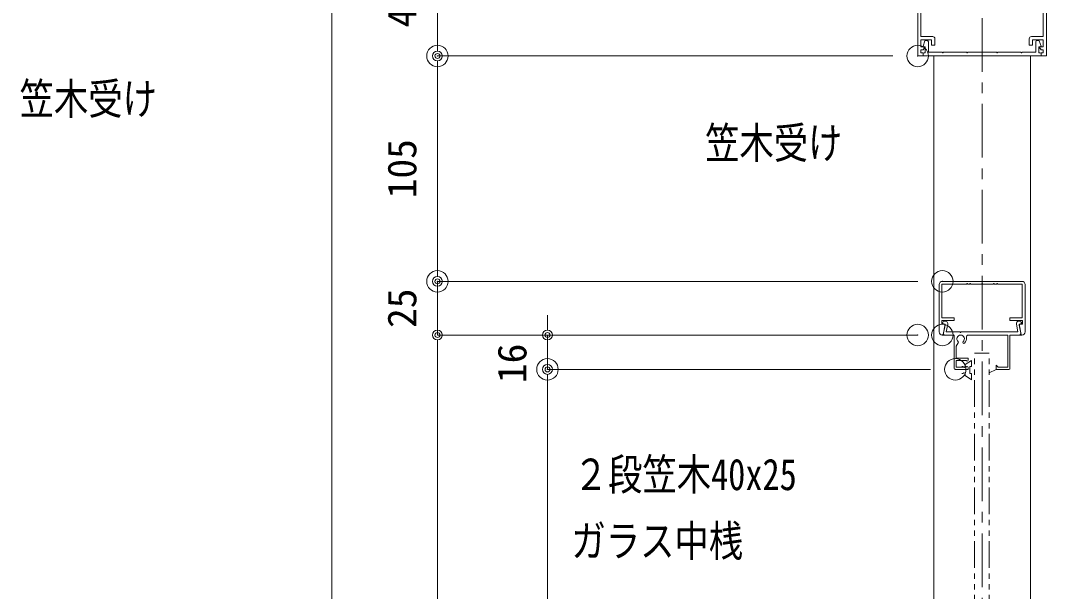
# Model space of a CAD drawing. Units: millimetres, scale not verified. Extents: x -3659 to 3659, y -1188 to 1188.
# Drawn here: x 1655.4 to 2133.3, y 122.7 to 388.6 of the extents above; entities that cross this region are included whole.
import ezdxf
from ezdxf.enums import TextEntityAlignment as Align

# ---------------------------------------------------------------- set-up
doc = ezdxf.new("R2010")
doc.units = ezdxf.units.MM
doc.header["$LTSCALE"] = 20
doc.header["$PDMODE"] = 32
doc.header["$PDSIZE"] = 10
doc.linetypes.add('USER1', pattern=[2, 1.25, -0.25, 0.25, -0.25])
doc.linetypes.add('USER2', pattern=[1.25, 0.625, -0.125, 0.125, -0.125, 0.125, -0.125])
for name, color, linetype, lineweight in [('0-0_0', 7, 'Continuous', 18), ('0-1_DEFPOINTS', 7, 'Continuous', 18), ('0-3_アンカー', 4, 'Continuous', 18), ('0-5_6ﾊｯﾁﾝｸﾞ', 4, 'Continuous', 18), ('0-8_3中心線', 2, 'USER1', 18), ('0-9_41ｱﾙﾐ', 6, 'Continuous', 18), ('0-A_1手摺寸法', 7, 'Continuous', 18), ('0-B_42ｱﾙﾐ部品', 6, 'Continuous', 18), ('0-D_CYAN', 4, 'Continuous', 18), ('0-E_2a', 1, 'USER2', 18)]:
    doc.layers.add(name, color=color, linetype=linetype, lineweight=lineweight)
doc.styles.add('ＭＳ ゴシック', font='')
doc.styles.get('ＭＳ ゴシック').set_extended_font_data('MS Gothic')

# ---------------------------------------------------------------- blocks, each defined once
blk = doc.blocks.new('HK-001')
at = {"layer": '0-0_0'}
for p, q in [((-30, 0), (-30, 33.59)), ((-28.5, 9), (-28.5, 33.59)), ((28.5, 9), (28.5, 33.59)), ((30, 0), (30, 33.59)), ((-23, 9), (-28.5, 9)), ((-23.5, 7.5), (-28.5, 7.5)), ((-28.5, 4.3), (-28.5, 7.5)), ((-23.5, 5), (-23.5, 7.5)), ((-22, 5), (-23.5, 5)), ((-22, 5), (-22, 8)), ((22, 5), (22, 8)), ((22, 5), (23.5, 5)), ((23, 9), (28.5, 9)), ((23.5, 5), (23.5, 7.5)), ((23.5, 7.5), (28.5, 7.5)), ((28.5, 4.3), (28.5, 7.5)), ((-27.5, 0), (-30, 0)), ((-26.87, 4.3), (-28.5, 4.3)), ((-28.5, 1.5), (-28.5, 2.8)), ((-28.5, 1.5), (-28.5, 2.8)), ((-27.5, 2.8), (-28.5, 2.8)), ((-27.5, 1.5), (-28.5, 1.5)), ((-27.5, 2.8), (-26.71, 3.99)), ((-27.5, 0), (-27.5, 1.5)), ((27.5, 2.8), (26.71, 3.99)), ((26.87, 4.3), (28.5, 4.3)), ((27.5, 2.8), (28.5, 2.8)), ((27.5, 1.5), (28.5, 1.5)), ((27.5, 0), (27.5, 1.5)), ((27.5, 0), (30, 0)), ((28.5, 1.5), (28.5, 2.8)), ((28.5, 1.5), (28.5, 2.8))]:
    blk.add_line(p, q, dxfattribs=at)
for centre, radius, start, end in [((0, -10), 55, 90, 120.3281), ((0, -10), 53.5, 90, 113.5608), ((0, -10), 55, 59.6719, 90), ((0, -10), 53.5, 66.4392, 90), ((-22.25, 38.54), 1, 199.1257, 30.1279), ((22.25, 38.54), 1, 149.8721, 340.8743), ((-25.5, 33.59), 4.5, 120.3281, 180), ((-25.5, 33.59), 3, 120.3281, 180), ((0, -10), 53.5, 115.6929, 120.3281), ((0, -10), 53.5, 59.6719, 64.3071), ((25.5, 33.59), 3, 0, 59.6719), ((25.5, 33.59), 4.5, 0, 59.6719), ((-23, 8), 1, 0, 90), ((23, 8), 1, 90, 180), ((-26.87, 4.1), 0.2, 326.3099, 90), ((26.87, 4.1), 0.2, 90, 213.6901)]:
    blk.add_arc(centre, radius, start, end, dxfattribs=at)
blk = doc.blocks.new('_ORIGIN2')
at = {"layer": '0-0_0'}
blk.add_line((-0.5, 0), (-1, 0), dxfattribs=at)
for radius in [0.5, 0.25]:
    blk.add_circle((0, 0), radius, dxfattribs=at)
blk = doc.blocks.new('D76')
at = {"layer": '0-1_DEFPOINTS'}
for p in [(3968.27, 841.05), (4191.98, 841.05), (4191.98, 796.05)]:
    blk.add_point(p, dxfattribs=at)
at = {"layer": '0-A_1手摺寸法'}
for p, q in [((4180.48, 841.05), (3968.27, 841.05)), ((3968.27, 800.65), (3968.27, 836.45)), ((4180.48, 796.05), (3968.27, 796.05))]:
    blk.add_line(p, q, dxfattribs=at)
at = {"layer": '0-A_1手摺寸法', "xscale": 4.6, "yscale": 4.6}
for p, rotation in [((3968.27, 841.05), 90), ((3968.27, 796.05), 270)]:
    blk.add_blockref('_ORIGIN2', p, dxfattribs=dict(at, rotation=rotation))
at = {"layer": '0-A_1手摺寸法', "style": 'ＭＳ ゴシック'}
blk.add_text('45', height=13.49, rotation=90, dxfattribs=at).set_placement((3962.52, 809.35), align=Align.BOTTOM_LEFT)
blk = doc.blocks.new('D90')
at = {"layer": '0-A_1手摺寸法'}
blk.add_line((3919.04, 836.45), (3919.04, -254.35), dxfattribs=at)
blk = doc.blocks.new('A$C5B631ADA')
at = {"layer": '0-9_41ｱﾙﾐ'}
for p, q in [((1.25, 21), (0.2, 21)), ((0.3, 16.24), (1.25, 21)), ((1.77, 17.5), (2.48, 21.05)), ((35.13, 17.5), (34.42, 21.05)), ((36.6, 16.24), (35.65, 21)), ((35.65, 21), (36.7, 21)), ((5.45, 16), (0.49, 16)), ((18.45, 17.5), (1.77, 17.5)), ((5.45, 16), (5.45, 0.5)), ((6.45, 16), (6.45, 1)), ((6.45, 16), (24.78, 16)), ((18.45, 17.5), (28.15, 17.5)), ((18.45, 17.5), (28.15, 17.5)), ((28.28, 17.29), (28.15, 17.5)), ((31.45, 16), (31.45, 0.5)), ((31.45, 16), (36.41, 16)), ((29.52, 12.4), (30.45, 10.79)), ((30.45, 10.79), (30.45, 5.2)), ((30.45, 5.2), (24.95, 5.2)), ((24.95, 5.2), (24.95, 4.35)), ((11.95, 0), (5.95, 0)), ((10.95, 1), (6.45, 1)), ((11.95, 2), (10.95, 1)), ((11.95, 2), (11.95, 0)), ((24.95, 0.85), (24.95, 0)), ((30.95, 0), (24.95, 0)), ((30.45, 4.2), (25.93, 4.2)), ((30.45, 1), (25.93, 1)), ((30.45, 4.2), (30.45, 1))]:
    blk.add_line(p, q, dxfattribs=at)
blk.add_lwpolyline([(28.62, 17.29), (28.75, 17.5), (35.13, 17.5)], dxfattribs=at)
for centre in [(0.2, 21.2), (36.7, 21.2), (0.49, 16.2), (36.41, 16.2)]:
    blk.add_circle(centre, 0.2, dxfattribs=at)
for centre, radius, start, end in [((1.25, 21.25), 1.25, 350.9485, 183.8151), ((35.65, 21.25), 1.25, 356.1849, 189.0515), ((24.78, 15), 1, 348.463, 90), ((28.45, 14.25), 2.75, 168.463, 227.1604), ((28.45, 14.25), 1.75, 312.7587, 227.1604), ((28.45, 17.4), 0.2, 212.3335, 327.6665), ((26.92, 12.6), 0.5, 227.1604, 47.1604), ((29.98, 12.6), 0.5, 132.7587, 203.6206), ((5.95, 0.5), 0.5, 180, 270), ((25.45, 4.35), 0.5, 180, 342.5424), ((25.45, 0.85), 0.5, 17.4576, 180), ((30.95, 0.5), 0.5, 270, 0)]:
    blk.add_arc(centre, radius, start, end, dxfattribs=at)
blk = doc.blocks.new('A$C23197C01')
at = {"layer": '0-9_41ｱﾙﾐ'}
for p, q in [((0, 4.5), (0.89, 6.98)), ((2.5, 6.54), (2.5, 1.8)), ((52.5, 6.54), (52.5, 1.8)), ((55, 4.5), (54.11, 6.98)), ((0, 1), (0, 0)), ((27.5, 0), (0, 0)), ((1, 4.3), (0.2, 4.3)), ((1, 1.5), (0.5, 1.5)), ((1, 4.3), (1, 1.5)), ((8.9, 1.8), (2.5, 1.8)), ((8.9, 1.8), (9.03, 1.59)), ((9.5, 1.8), (9.37, 1.59)), ((20.2, 1.8), (9.5, 1.8)), ((20.2, 1.8), (20.33, 1.59)), ((20.8, 1.8), (20.67, 1.59)), ((27.5, 1.8), (20.8, 1.8)), ((27.5, 1.8), (34.2, 1.8)), ((27.5, 0), (55, 0)), ((34.2, 1.8), (34.33, 1.59)), ((34.8, 1.8), (34.67, 1.59)), ((34.8, 1.8), (45.5, 1.8)), ((45.5, 1.8), (45.63, 1.59)), ((46.1, 1.8), (45.97, 1.59)), ((46.1, 1.8), (52.5, 1.8)), ((54, 4.3), (54.8, 4.3)), ((54, 4.3), (54, 1.5)), ((54, 1.5), (54.5, 1.5)), ((55, 1), (55, 0))]:
    blk.add_line(p, q, dxfattribs=at)
for centre, radius, start, end in [((1.59, 6.37), 0.928, 10.3936, 139.1285), ((53.41, 6.37), 0.928, 40.8715, 169.6063), ((0.2, 4.5), 0.2, 180, 270), ((0.5, 1), 0.5, 90, 180), ((9.2, 1.7), 0.2, 212.3335, 327.6665), ((20.5, 1.7), 0.2, 212.3335, 327.6665), ((34.5, 1.7), 0.2, 212.3335, 327.6665), ((45.8, 1.7), 0.2, 212.3335, 327.6665), ((54.5, 1), 0.5, 0, 90), ((54.8, 4.5), 0.2, 270, 0)]:
    blk.add_arc(centre, radius, start, end, dxfattribs=at)
blk = doc.blocks.new('D122')
at = {"layer": '0-1_DEFPOINTS'}
blk.add_point((4203.48, 666.05), dxfattribs=at)
at = {"layer": '0-A_1手摺寸法'}
for p, q in [((4191.98, 666.05), (3968.27, 666.05)), ((3968.27, 661.45), (3968.27, -154.35))]:
    blk.add_line(p, q, dxfattribs=at)
at = {"layer": '0-A_1手摺寸法', "xscale": 4.6, "yscale": 4.6, "rotation": 90}
blk.add_blockref('_ORIGIN2', (3968.27, 666.05), dxfattribs=at)
blk = doc.blocks.new('D120')
at = {"layer": '0-1_DEFPOINTS'}
for p in [(4191.98, 666.05), (4019.54, 650.05), (4209.48, 650.05)]:
    blk.add_point(p, dxfattribs=at)
at = {"layer": '0-A_1手摺寸法'}
for p, q in [((4019.54, 670.65), (4019.54, 675.25)), ((4180.48, 666.05), (4019.54, 666.05)), ((4019.54, 666.05), (4019.54, 650.05)), ((4197.98, 650.05), (4019.54, 650.05)), ((4019.54, 645.45), (4019.54, 640.85))]:
    blk.add_line(p, q, dxfattribs=at)
at = {"layer": '0-A_1手摺寸法', "xscale": 4.6, "yscale": 4.6}
for p, rotation in [((4019.54, 666.05), 270), ((4019.54, 650.05), 90)]:
    blk.add_blockref('_ORIGIN2', p, dxfattribs=dict(at, rotation=rotation))
at = {"layer": '0-A_1手摺寸法', "style": 'ＭＳ ゴシック'}
blk.add_text('16', height=13.49, rotation=90, dxfattribs=at).set_placement((4013.79, 643.68), align=Align.BOTTOM_LEFT)
blk = doc.blocks.new('D121')
at = {"layer": '0-1_DEFPOINTS'}
blk.add_point((4209.48, 650.05), dxfattribs=at)
at = {"layer": '0-A_1手摺寸法'}
for p, q in [((4197.98, 650.05), (4019.54, 650.05)), ((4019.54, 645.45), (4019.54, -138.35))]:
    blk.add_line(p, q, dxfattribs=at)
at = {"layer": '0-A_1手摺寸法', "xscale": 4.6, "yscale": 4.6, "rotation": 90}
blk.add_blockref('_ORIGIN2', (4019.54, 650.05), dxfattribs=at)
blk = doc.blocks.new('A$C5EFB2CC2')
at = {"layer": '0-9_41ｱﾙﾐ'}
for p, q in [((20, 25), (1.5, 25)), ((12.83, 23.91), (12.7, 23.7)), ((13.17, 23.91), (13.3, 23.7)), ((14.33, 23.91), (14.2, 23.7)), ((14.67, 23.91), (14.8, 23.7)), ((19.83, 23.91), (19.7, 23.7)), ((20, 25), (38.5, 25)), ((20.17, 23.91), (20.3, 23.7)), ((25.33, 23.91), (25.2, 23.7)), ((25.67, 23.91), (25.8, 23.7)), ((26.83, 23.91), (26.7, 23.7)), ((27.17, 23.91), (27.3, 23.7)), ((0, 23.5), (0, 1.5)), ((1.3, 23.7), (1.3, 8)), ((12.7, 23.7), (1.3, 23.7)), ((14.2, 23.7), (13.3, 23.7)), ((19.7, 23.7), (14.8, 23.7)), ((20.3, 23.7), (25.2, 23.7)), ((25.8, 23.7), (26.7, 23.7)), ((27.3, 23.7), (38.7, 23.7)), ((38.7, 23.7), (38.7, 8)), ((40, 23.5), (40, 1.5)), ((1.2, 6.8), (7, 6.8)), ((1.2, 6.8), (1.2, 5)), ((1.2, 5), (2.43, 5)), ((1.3, 8), (7, 8)), ((7, 8), (7, 6.8)), ((33, 8), (33, 6.8)), ((38.7, 8), (33, 8)), ((38.8, 6.8), (33, 6.8)), ((38.8, 5), (37.57, 5)), ((38.8, 6.8), (38.8, 5)), ((1.5, 0), (1.64, 0)), ((1.83, 0.16), (2.73, 4.64)), ((38.17, 0.16), (37.27, 4.64)), ((38.5, 0), (38.36, 0))]:
    blk.add_line(p, q, dxfattribs=at)
for centre, radius, start, end in [((1.5, 23.5), 1.5, 90, 180), ((13, 23.8), 0.2, 32.3335, 147.6665), ((14.5, 23.8), 0.2, 32.3335, 147.6665), ((20, 23.8), 0.2, 90, 147.6665), ((20, 23.8), 0.2, 32.3335, 90), ((25.5, 23.8), 0.2, 32.3335, 147.6665), ((27, 23.8), 0.2, 32.3335, 147.6665), ((38.5, 23.5), 1.5, 0, 90), ((2.43, 4.7), 0.3, 348.6901, 90), ((37.57, 4.7), 0.3, 90, 191.3099), ((1.5, 1.5), 1.5, 180, 270), ((1.64, 0.2), 0.2, 270, 348.6901), ((38.36, 0.2), 0.2, 191.3099, 270), ((38.5, 1.5), 1.5, 270, 0)]:
    blk.add_arc(centre, radius, start, end, dxfattribs=at)
blk = doc.blocks.new('D123')
at = {"layer": '0-1_DEFPOINTS'}
for p in [(3968.27, 691.05), (4203.48, 691.05), (4203.48, 666.05)]:
    blk.add_point(p, dxfattribs=at)
at = {"layer": '0-A_1手摺寸法'}
for p, q in [((3968.27, 695.65), (3968.27, 700.25)), ((4191.98, 691.05), (3968.27, 691.05)), ((3968.27, 666.05), (3968.27, 691.05)), ((4191.98, 666.05), (3968.27, 666.05)), ((3968.27, 661.45), (3968.27, 656.85))]:
    blk.add_line(p, q, dxfattribs=at)
at = {"layer": '0-A_1手摺寸法', "xscale": 4.6, "yscale": 4.6}
for p, rotation in [((3968.27, 691.05), 270), ((3968.27, 666.05), 90)]:
    blk.add_blockref('_ORIGIN2', p, dxfattribs=dict(at, rotation=rotation))
at = {"layer": '0-A_1手摺寸法', "style": 'ＭＳ ゴシック'}
blk.add_text('25', height=13.49, rotation=90, dxfattribs=at).set_placement((3962.52, 669.35), align=Align.BOTTOM_LEFT)
blk = doc.blocks.new('D124')
at = {"layer": '0-1_DEFPOINTS'}
for p in [(3968.27, 796.05), (4191.98, 796.05), (4203.48, 691.05)]:
    blk.add_point(p, dxfattribs=at)
at = {"layer": '0-A_1手摺寸法'}
for p, q in [((4180.48, 796.05), (3968.27, 796.05)), ((3968.27, 695.65), (3968.27, 791.45)), ((4191.98, 691.05), (3968.27, 691.05))]:
    blk.add_line(p, q, dxfattribs=at)
at = {"layer": '0-A_1手摺寸法', "xscale": 4.6, "yscale": 4.6}
for p, rotation in [((3968.27, 796.05), 90), ((3968.27, 691.05), 270)]:
    blk.add_blockref('_ORIGIN2', p, dxfattribs=dict(at, rotation=rotation))
at = {"layer": '0-A_1手摺寸法', "style": 'ＭＳ ゴシック'}
blk.add_text('105', height=13.49, rotation=90, dxfattribs=at).set_placement((3962.52, 729.75), align=Align.BOTTOM_LEFT)
blk = doc.blocks.new('A$C11FF1953')
at = {"layer": '0-3_アンカー'}
for p, q in [((4.57, 3.26), (3.8, 3.26)), ((3.8, 3.26), (3.8, -0.06)), ((4.57, -0.06), (3.8, -0.06))]:
    blk.add_line(p, q, dxfattribs=at)
at = {"layer": '0-5_6ﾊｯﾁﾝｸﾞ'}
for p, q in [((1.57, 4.2), (4.57, 6.1)), ((4.57, 6.1), (4.57, 3.26)), ((0.59, 3.2), (0, 3.2)), ((0.59, 0), (0, 0)), ((1.57, 4.2), (1.57, 3.35)), ((4.57, -0.06), (4.57, -2.9))]:
    blk.add_line(p, q, dxfattribs=at)
blk.add_lwpolyline([(1.57, -0.15), (1.57, -1), (4.57, -2.9)], dxfattribs=at)
for centre, start, end in [((1.07, 3.35), 197.4576, 0), ((1.07, -0.15), 0, 162.5424)]:
    blk.add_arc(centre, 0.5, start, end, dxfattribs=at)

msp = doc.modelspace()

# ---------------------------------------------------------------- linework, layer by layer
at = {"layer": '0-0_0'}
for p, q in [((2080.83, 372.11), (2080.83, -91.39)), ((2125.83, 372.11), (2125.83, -91.39))]:
    msp.add_line(p, q, dxfattribs=at)
at = {"layer": '0-8_3中心線'}
msp.add_line((2103.33, 469.74), (2103.33, -842.62), dxfattribs=at)
at = {"layer": '0-D_CYAN'}
msp.add_line((2109.83, 226.11), (2106.63, 224.54), dxfattribs=at)
at = {"layer": '0-E_2a'}
for p, q in [((2099.83, -91.39), (2099.83, 233.67)), ((2099.83, 233.67), (2106.63, 233.67)), ((2106.63, -91.39), (2106.63, 233.67))]:
    msp.add_line(p, q, dxfattribs=at)

# ---------------------------------------------------------------- block references
at = {"layer": '0-3_アンカー'}
msp.add_blockref('A$C11FF1953', (2093.88, 224.21), dxfattribs=at)
at = {"layer": '0-9_41ｱﾙﾐ'}
msp.add_blockref('HK-001', (2103.33, 372.11), dxfattribs=at)
at = {"layer": '0-A_1手摺寸法'}
for name, p in [('D90', (-2118.65, -423.94)), ('D76', (-2118.65, -423.94)), ('A$C23197C01', (2075.83, 372.11)), ('D124', (-2118.65, -423.94)), ('D123', (-2118.65, -423.94)), ('A$C5EFB2CC2', (2083.33, 242.11)), ('D120', (-2118.65, -423.94)), ('D122', (-2118.65, -423.94)), ('D121', (-2118.65, -423.94))]:
    msp.add_blockref(name, p, dxfattribs=at)
at = {"layer": '0-B_42ｱﾙﾐ部品', "xscale": -1}
msp.add_blockref('A$C5B631ADA', (2121.78, 226.11), dxfattribs=at)

# ---------------------------------------------------------------- texts
at = {"layer": '0-0_0', "style": 'ＭＳ ゴシック', "width": 0.8}
for s, p in [('笠木受け', (1654.99, 340.42)), ('笠木受け', (1974.31, 319.87)), ('２段笠木40x25', (1913.12, 165.48)), ('ガラス中桟', (1912.04, 134.5))]:
    msp.add_text(s, height=14.66, dxfattribs=at).set_placement(p, align=Align.BOTTOM_LEFT)

doc.saveas('drawing.dxf')
